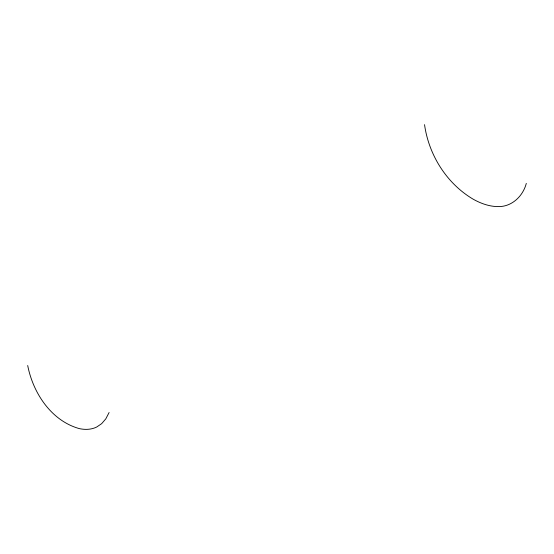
<?xml version="1.0" encoding="UTF-8"?>
<svg xmlns="http://www.w3.org/2000/svg" width="554" height="554" viewBox="0 0 554 554"><rect width="100%" height="100%" fill="white"/><g stroke="black" fill="none" stroke-linecap="round" stroke-linejoin="round"><path stroke-width="0.83" d="M526.3 183.388C522.948 196.365 511.467 207.21 497.561 206.58A80.905 46.709 60 0 1 472.867 199.011C446.51 183.305 428.761 154.857 424.544 124.643M109.103 412.508L105.8 418.866L101.652 423.665L96.798 426.961A64.375 37.166 60 0 1 79.257 428.595C51.224 420.742 33.032 392.924 27.7 365.508"/></g></svg>
